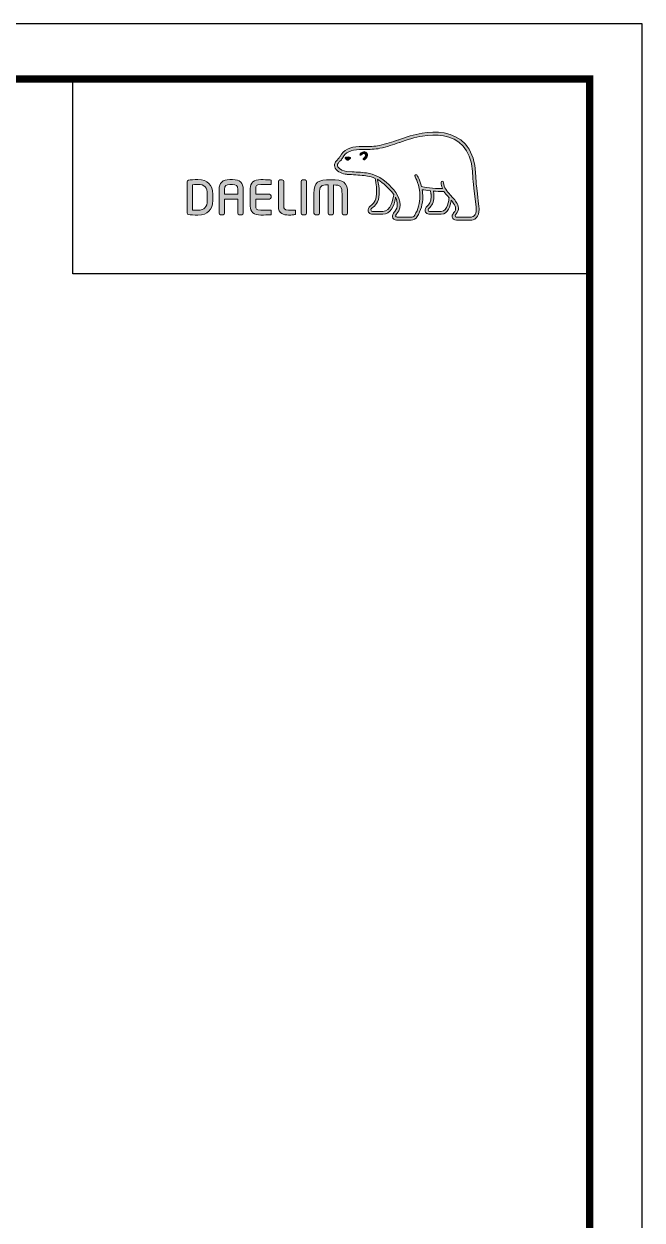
# Model space of a CAD drawing. Extents: x 1488 to 2842, y 0 to 992.
# Drawn here: x 2583 to 2842, y 492 to 992 of the extents above; entities that cross this region are included whole.
import ezdxf

# ---------------------------------------------------------------- set-up
doc = ezdxf.new("R2010")
doc.units = 0
doc.header["$LTSCALE"] = 10
doc.header["$MEASUREMENT"] = 0
doc.layers.get('0').update_dxf_attribs({"linetype": 'CONTINUOUS'})
doc.layers.add('레이어 1', color=7, linetype='CONTINUOUS', lineweight=0)

msp = doc.modelspace()

# ---------------------------------------------------------------- hatches: boundary and pattern name
at = {"layer": '레이어 1'}
h = msp.add_hatch(color=5, dxfattribs=at)
h.dxf.hatch_style = 1
edge = h.paths.add_edge_path(flags=16)
edge.add_spline(control_points=[(2771.79, 912), (2771.19, 911.34), (2770.45, 911.33), (2770.42, 911.33), (2770.42, 911.33), (2764.43, 911.33), (2764.43, 911.33), (2764.21, 911.33), (2764.04, 911.39), (2763.93, 911.5), (2763.84, 911.58), (2763.8, 911.72), (2763.8, 911.89), (2763.8, 912.23), (2764.05, 912.54), (2764.31, 912.86), (2764.55, 913.18), (2764.78, 913.47), (2764.91, 913.84), (2765.24, 914.72), (2765.2, 915.66), (2764.81, 916.49), (2764.11, 917.99), (2763.06, 919.16), (2762.04, 920.3), (2762.04, 920.3), (2761.7, 920.68), (2761.7, 920.68), (2760.38, 922.15), (2759.01, 923.68), (2758.9, 925.74), (2758.88, 926.15), (2758.69, 926.4), (2758.43, 926.39), (2758.43, 926.39), (2758.04, 926.2), (2758.03, 926.2), (2757.93, 926.09), (2757.87, 925.91), (2757.87, 925.72), (2757.87, 925.72), (2757.87, 925.65), (2757.87, 925.65), (2757.92, 924.9), (2758.1, 924.17), (2758.42, 923.41), (2758.42, 923.41), (2758.45, 923.33), (2758.45, 923.33), (2758.45, 923.33), (2758.36, 923.33), (2758.36, 923.33), (2754.52, 923.17), (2750.76, 923.9), (2749.65, 924.17), (2748.97, 926.92), (2747.86, 928.74), (2747.81, 928.81), (2747.72, 928.96), (2747.59, 929.07), (2747.45, 929.1), (2747.45, 929.1), (2747.13, 929.06), (2747.09, 929.05), (2747.06, 929.01), (2747.01, 928.93), (2746.88, 928.77), (2746.88, 928.77), (2746.87, 928.63), (2746.87, 928.63), (2746.87, 928.63), (2746.97, 928.27), (2746.97, 928.27), (2747.05, 928.13), (2749.03, 924.67), (2749.03, 920.09), (2749.03, 917.27), (2748.28, 914.61), (2746.82, 912.18), (2746.47, 911.59), (2746.01, 911.33), (2745.32, 911.33), (2745.32, 911.33), (2739.43, 911.33), (2739.43, 911.33), (2739.23, 911.33), (2738.82, 911.47), (2738.82, 911.9), (2738.82, 912.13), (2739.04, 912.52), (2739.4, 912.93), (2741.86, 915.66), (2740.44, 919.94), (2738.09, 922.75), (2735.81, 925.47), (2732.09, 928.89), (2727.32, 929.74), (2725.63, 930.04), (2722.85, 930.2), (2720.61, 930.33), (2720.61, 930.33), (2718.34, 930.47), (2718.34, 930.47), (2717.17, 930.56), (2715.25, 931.27), (2714.66, 932.38), (2714.41, 932.84), (2714.44, 933.31), (2714.75, 933.84), (2714.95, 934.17), (2715.22, 934.45), (2715.55, 934.78), (2715.93, 935.16), (2716.31, 935.55), (2716.61, 936.07), (2716.61, 936.07), (2716.69, 936.23), (2716.69, 936.23), (2717.83, 938.41), (2720.18, 939.56), (2723.67, 939.65), (2723.67, 939.65), (2725.64, 939.67), (2725.64, 939.67), (2727.8, 939.68), (2730.26, 939.7), (2732.27, 940.13), (2735.11, 940.74), (2737.95, 941.71), (2740.45, 942.56), (2740.45, 942.56), (2740.53, 942.59), (2740.53, 942.59), (2743.63, 943.65), (2746.84, 944.75), (2750.12, 945.28), (2755.36, 946.15), (2762.57, 946.12), (2767.1, 941.03), (2769.2, 938.68), (2770.49, 935.44), (2770.93, 931.4), (2770.93, 931.4), (2770.91, 931.41), (2770.9, 931.43), (2770.93, 931.35), (2770.97, 930.89), (2771.15, 928.33), (2771.21, 927.09), (2771.26, 925.82), (2771.59, 923.45), (2771.59, 923.45), (2772.5, 915.53), (2772.5, 915.53), (2772.5, 915.53), (2772.56, 914.56), (2772.56, 914.56), (2772.56, 913.43), (2772.3, 912.56), (2771.79, 912)], knot_values=[0, 0, 0, 0, 1, 1, 1, 2, 2, 2, 3, 3, 3, 4, 4, 4, 5, 5, 5, 6, 6, 6, 7, 7, 7, 8, 8, 8, 9, 9, 9, 10, 10, 10, 11, 11, 11, 12, 12, 12, 13, 13, 13, 14, 14, 14, 15, 15, 15, 16, 16, 16, 17, 17, 17, 18, 18, 18, 19, 19, 19, 20, 20, 20, 21, 21, 21, 22, 22, 22, 23, 23, 23, 24, 24, 24, 25, 25, 25, 26, 26, 26, 27, 27, 27, 28, 28, 28, 29, 29, 29, 30, 30, 30, 31, 31, 31, 32, 32, 32, 33, 33, 33, 34, 34, 34, 35, 35, 35, 36, 36, 36, 37, 37, 37, 38, 38, 38, 39, 39, 39, 40, 40, 40, 41, 41, 41, 42, 42, 42, 43, 43, 43, 44, 44, 44, 45, 45, 45, 46, 46, 46, 47, 47, 47, 48, 48, 48, 49, 49, 49, 50, 50, 50, 51, 51, 51, 52, 52, 52, 53, 53, 53, 53], degree=3, periodic=0)
edge = h.paths.add_edge_path(flags=16)
edge.add_spline(control_points=[(2757.95, 913.71), (2757.95, 913.71), (2753.07, 913.71), (2753.07, 913.71), (2752.71, 913.71), (2752.43, 914), (2752.43, 914.36), (2752.43, 914.62), (2752.65, 914.95), (2752.86, 915.17), (2753.85, 916.12), (2754.87, 917.43), (2754.87, 919.92), (2754.87, 919.92), (2754.81, 921.04), (2754.81, 921.05), (2754.81, 921.05), (2754.63, 922.15), (2754.63, 922.15), (2754.63, 922.15), (2754.61, 922.22), (2754.61, 922.22), (2754.61, 922.22), (2754.69, 922.21), (2754.69, 922.21), (2755.6, 922.15), (2757.37, 922.05), (2759.06, 922.13), (2759.49, 921.44), (2760.18, 920.57), (2761.19, 919.39), (2761.14, 918.81), (2760.66, 913.71), (2757.95, 913.71)], knot_values=[0, 0, 0, 0, 1, 1, 1, 2, 2, 2, 3, 3, 3, 4, 4, 4, 5, 5, 5, 6, 6, 6, 7, 7, 7, 8, 8, 8, 9, 9, 9, 10, 10, 10, 11, 11, 11, 11], degree=3, periodic=0)
edge = h.paths.add_edge_path(flags=16)
edge.add_spline(control_points=[(2733.46, 913.71), (2733.46, 913.71), (2729.17, 913.71), (2729.17, 913.71), (2728.85, 913.71), (2728.51, 913.97), (2728.51, 914.36), (2728.51, 914.6), (2728.71, 914.9), (2729.07, 915.19), (2730.15, 916.05), (2731.8, 917.36), (2731.97, 920.97), (2731.97, 920.97), (2732, 921.95), (2732, 921.95), (2732, 923.49), (2731.65, 925.34), (2731.31, 927), (2731.31, 927), (2731.26, 927.17), (2731.26, 927.17), (2731.26, 927.17), (2731.4, 927.06), (2731.4, 927.06), (2732.04, 926.67), (2735.54, 924.29), (2738.02, 920.79), (2737.82, 919.13), (2736.88, 913.71), (2733.46, 913.71)], knot_values=[0, 0, 0, 0, 1, 1, 1, 2, 2, 2, 3, 3, 3, 4, 4, 4, 5, 5, 5, 6, 6, 6, 7, 7, 7, 8, 8, 8, 9, 9, 9, 10, 10, 10, 10], degree=3, periodic=0)
edge = h.paths.add_edge_path()
edge.add_spline(control_points=[(2773.71, 915.65), (2773.71, 915.66), (2772.8, 923.61), (2772.8, 923.61), (2772.46, 925.99), (2772.42, 927.26), (2772.37, 928.38), (2772.37, 928.38), (2772.15, 931.52), (2772.15, 931.52), (2771.67, 935.82), (2770.28, 939.29), (2768.01, 941.83), (2763.11, 947.33), (2755.47, 947.39), (2749.92, 946.48), (2746.51, 945.91), (2743.26, 944.8), (2740.11, 943.73), (2740.11, 943.73), (2740.01, 943.69), (2740.01, 943.69), (2737.55, 942.85), (2734.76, 941.9), (2732.02, 941.31), (2730.13, 940.91), (2727.78, 940.89), (2725.69, 940.88), (2725.69, 940.88), (2723.63, 940.86), (2723.63, 940.86), (2719.67, 940.76), (2716.98, 939.39), (2715.61, 936.78), (2715.61, 936.78), (2715.55, 936.67), (2715.55, 936.67), (2715.33, 936.27), (2714.99, 935.94), (2714.69, 935.64), (2714.36, 935.31), (2713.99, 934.93), (2713.71, 934.45), (2713.42, 933.97), (2713.28, 933.48), (2713.28, 933), (2713.28, 932.59), (2713.38, 932.2), (2713.58, 931.82), (2714.43, 930.23), (2716.83, 929.37), (2718.26, 929.27), (2718.26, 929.27), (2720.37, 929.13), (2720.42, 929.13), (2722.53, 929.01), (2725.42, 928.84), (2727.1, 928.55), (2728.09, 928.37), (2729.21, 928.02), (2730.24, 927.53), (2730.32, 927.26), (2730.85, 924.88), (2730.85, 921.95), (2730.85, 921.95), (2730.83, 921.02), (2730.83, 921.02), (2730.67, 917.93), (2729.33, 916.85), (2728.34, 916.06), (2728.24, 915.99), (2727.36, 915.26), (2727.3, 914.38), (2727.25, 913.88), (2727.4, 913.43), (2727.7, 913.1), (2728.02, 912.75), (2728.52, 912.57), (2729.17, 912.57), (2729.17, 912.57), (2733.46, 912.57), (2733.46, 912.57), (2736.67, 912.57), (2738.25, 916.02), (2738.74, 919.26), (2738.74, 919.26), (2738.75, 919.71), (2738.75, 919.71), (2738.75, 919.71), (2738.88, 919.49), (2738.88, 919.49), (2739.29, 918.57), (2739.54, 917.48), (2739.54, 916.65), (2739.54, 915.5), (2739.18, 914.49), (2738.5, 913.73), (2738.33, 913.56), (2737.47, 912.67), (2737.47, 911.79), (2737.47, 911.79), (2737.48, 911.64), (2737.48, 911.64), (2737.6, 910.59), (2738.45, 910.12), (2739.23, 910.12), (2739.23, 910.12), (2745.32, 910.12), (2745.32, 910.12), (2746.42, 910.12), (2747.3, 910.62), (2747.86, 911.55), (2749.41, 914.12), (2750.2, 916.92), (2750.2, 919.85), (2750.2, 920.77), (2750.11, 921.75), (2749.94, 922.76), (2749.94, 922.76), (2749.93, 922.84), (2749.93, 922.84), (2749.93, 922.84), (2750.01, 922.83), (2750.01, 922.83), (2750.74, 922.68), (2751.92, 922.48), (2753.38, 922.32), (2753.38, 922.32), (2753.42, 922.32), (2753.42, 922.32), (2753.42, 922.32), (2753.61, 921.2), (2753.61, 921.2), (2753.61, 921.2), (2753.66, 920.94), (2753.66, 920.93), (2753.66, 920.93), (2753.72, 919.94), (2753.72, 919.94), (2753.72, 917.57), (2752.64, 916.54), (2752.06, 915.99), (2752.05, 915.98), (2751.25, 915.16), (2751.16, 914.44), (2751.16, 914.44), (2751.13, 914.21), (2751.13, 914.21), (2751.13, 913.98), (2751.19, 913.53), (2751.59, 913.12), (2751.94, 912.75), (2752.49, 912.57), (2753.21, 912.57), (2753.21, 912.57), (2757.95, 912.57), (2757.95, 912.57), (2760.84, 912.57), (2761.7, 916.23), (2762.05, 918.29), (2762.05, 918.29), (2762.07, 918.5), (2762.07, 918.5), (2762.07, 918.5), (2762.18, 918.34), (2762.18, 918.34), (2762.85, 917.49), (2763.43, 916.55), (2763.71, 915.96), (2763.86, 915.66), (2763.94, 915.32), (2763.94, 914.98), (2763.94, 914.98), (2763.83, 914.29), (2763.83, 914.29), (2763.72, 913.92), (2763.46, 913.58), (2763.22, 913.24), (2762.85, 912.77), (2762.47, 912.28), (2762.47, 911.68), (2762.47, 911.68), (2762.51, 911.35), (2762.51, 911.35), (2762.68, 910.56), (2763.33, 910.12), (2764.32, 910.12), (2764.32, 910.12), (2770.41, 910.12), (2770.41, 910.12), (2770.55, 910.12), (2771.74, 910.15), (2772.67, 911.16), (2773.42, 911.97), (2773.78, 913.08), (2773.78, 914.55), (2773.78, 914.55), (2773.71, 915.64), (2773.71, 915.65)], knot_values=[0, 0, 0, 0, 1, 1, 1, 2, 2, 2, 3, 3, 3, 4, 4, 4, 5, 5, 5, 6, 6, 6, 7, 7, 7, 8, 8, 8, 9, 9, 9, 10, 10, 10, 11, 11, 11, 12, 12, 12, 13, 13, 13, 14, 14, 14, 15, 15, 15, 16, 16, 16, 17, 17, 17, 18, 18, 18, 19, 19, 19, 20, 20, 20, 21, 21, 21, 22, 22, 22, 23, 23, 23, 24, 24, 24, 25, 25, 25, 26, 26, 26, 27, 27, 27, 28, 28, 28, 29, 29, 29, 30, 30, 30, 31, 31, 31, 32, 32, 32, 33, 33, 33, 34, 34, 34, 35, 35, 35, 36, 36, 36, 37, 37, 37, 38, 38, 38, 39, 39, 39, 40, 40, 40, 41, 41, 41, 42, 42, 42, 43, 43, 43, 44, 44, 44, 45, 45, 45, 46, 46, 46, 47, 47, 47, 48, 48, 48, 49, 49, 49, 50, 50, 50, 51, 51, 51, 52, 52, 52, 53, 53, 53, 54, 54, 54, 55, 55, 55, 56, 56, 56, 57, 57, 57, 58, 58, 58, 59, 59, 59, 60, 60, 60, 61, 61, 61, 62, 62, 62, 63, 63, 63, 64, 64, 64, 65, 65, 65, 66, 66, 66, 66], degree=3, periodic=0)
edge = h.paths.add_edge_path(flags=0)
edge.add_spline(control_points=[(2718.16, 936.22), (2718.16, 936.22), (2719.04, 936.62), (2720.14, 936.19), (2720.14, 936.19), (2720.28, 936.14), (2720.1, 935.89), (2719.57, 935.17), (2719.04, 935.01), (2719.04, 935.01), (2719.04, 935.01), (2718.66, 934.88), (2718.44, 935.14), (2718.01, 935.65), (2717.99, 935.94), (2717.99, 935.94), (2717.99, 935.94), (2717.95, 936.16), (2718.16, 936.22)], knot_values=[0, 0, 0, 0, 1, 1, 1, 2, 2, 2, 3, 3, 3, 4, 4, 4, 5, 5, 5, 6, 6, 6, 6], degree=3, periodic=0)
edge = h.paths.add_edge_path(flags=0)
edge.add_spline(control_points=[(2724.01, 937.85), (2723.88, 937.7), (2723.87, 937.46), (2724.01, 937.33), (2724.15, 937.21), (2724.38, 937.24), (2724.51, 937.39), (2724.59, 937.46), (2725.31, 938.33), (2725.94, 937.88), (2726.17, 937.72), (2726.27, 937.49), (2726.23, 937.18), (2726.18, 936.7), (2725.76, 936.15), (2725.46, 935.96), (2725.3, 935.86), (2725.19, 935.65), (2725.27, 935.47), (2725.35, 935.3), (2725.57, 935.25), (2725.74, 935.33), (2726.27, 935.58), (2726.93, 936.42), (2727.02, 937.2), (2727.08, 937.75), (2726.84, 938.2), (2726.4, 938.5), (2725.46, 939.16), (2724.4, 938.27), (2724.01, 937.85)], knot_values=[0, 0, 0, 0, 1, 1, 1, 2, 2, 2, 3, 3, 3, 4, 4, 4, 5, 5, 5, 6, 6, 6, 7, 7, 7, 8, 8, 8, 9, 9, 9, 10, 10, 10, 10], degree=3, periodic=0)
edge = h.paths.add_edge_path(flags=0)
edge.add_spline(control_points=[(2723.89, 937.2), (2723.89, 937.2), (2723.89, 937.2), (2723.89, 937.2), (2723.89, 937.2), (2723.89, 937.2), (2723.89, 937.2)], knot_values=[0, 0, 0, 0, 1, 1, 1, 2, 2, 2, 2], degree=3, periodic=0)
h = msp.add_hatch(color=5, dxfattribs=at)
h.dxf.hatch_style = 2
edge = h.paths.add_edge_path()
edge.add_spline(control_points=[(2719.89, 936.02), (2720.07, 936.27), (2719.93, 936.33), (2719.93, 936.33)], knot_values=[1.00001, 1.00001, 1.00001, 1.00001, 2, 2, 2, 2], degree=3, periodic=0)
edge.add_spline(control_points=[(2719.93, 936.33), (2719.86, 936.36), (2719.79, 936.38), (2719.73, 936.4)], knot_values=[0.937491, 0.937491, 0.937491, 0.937491, 1, 1, 1, 1], degree=3, periodic=0)
edge.add_spline(control_points=[(2719.73, 936.4), (2719.59, 936.44), (2719.46, 936.47), (2719.34, 936.49)], knot_values=[0.812494, 0.812494, 0.812494, 0.812494, 0.937491, 0.937491, 0.937491, 0.937491], degree=3, periodic=0)
edge.add_spline(control_points=[(2719.34, 936.49), (2719.21, 936.51), (2719.1, 936.52), (2718.98, 936.52)], knot_values=[0.687496, 0.687496, 0.687496, 0.687496, 0.812494, 0.812494, 0.812494, 0.812494], degree=3, periodic=0)
edge.add_spline(control_points=[(2718.98, 936.52), (2718.87, 936.53), (2718.76, 936.52), (2718.67, 936.51)], knot_values=[0.562499, 0.562499, 0.562499, 0.562499, 0.687496, 0.687496, 0.687496, 0.687496], degree=3, periodic=0)
edge.add_spline(control_points=[(2718.67, 936.51), (2718.52, 936.5), (2718.39, 936.48), (2718.28, 936.46)], knot_values=[0.375003, 0.375003, 0.375003, 0.375003, 0.562499, 0.562499, 0.562499, 0.562499], degree=3, periodic=0)
edge.add_spline(control_points=[(2718.28, 936.46), (2718.14, 936.42), (2718.04, 936.39), (2717.98, 936.37)], knot_values=[0.125007, 0.125007, 0.125007, 0.125007, 0.375003, 0.375003, 0.375003, 0.375003], degree=3, periodic=0)
edge.add_spline(control_points=[(2717.98, 936.37), (2717.96, 936.36), (2717.94, 936.35), (2717.94, 936.35)], knot_values=[0, 0, 0, 0, 0.125007, 0.125007, 0.125007, 0.125007], degree=3, periodic=0)
edge.add_spline(control_points=[(2717.94, 936.35), (2717.74, 936.3), (2717.78, 936.08), (2717.78, 936.08), (2717.78, 936.08), (2717.8, 935.78), (2718.23, 935.27)], knot_values=[4, 4, 4, 4, 5, 5, 5, 6, 6, 6, 6], degree=3, periodic=0)
edge.add_spline(control_points=[(2718.23, 935.27), (2718.44, 935.01), (2718.83, 935.15), (2718.83, 935.15), (2718.83, 935.15), (2719.35, 935.3), (2719.89, 936.02)], knot_values=[2, 2, 2, 2, 3, 3, 3, 4, 4, 4, 4], degree=3, periodic=0)
h = msp.add_hatch(color=5, dxfattribs=at)
h.dxf.hatch_style = 2
edge = h.paths.add_edge_path()
edge.add_spline(control_points=[(2724.01, 937.85), (2723.88, 937.7), (2723.87, 937.46), (2724.01, 937.33), (2724.15, 937.21), (2724.38, 937.24), (2724.51, 937.39), (2724.59, 937.46), (2725.31, 938.33), (2725.94, 937.88), (2726.17, 937.72), (2726.27, 937.49), (2726.23, 937.18), (2726.18, 936.7), (2725.76, 936.15), (2725.46, 935.96), (2725.3, 935.86), (2725.19, 935.65), (2725.27, 935.47), (2725.35, 935.3), (2725.57, 935.25), (2725.74, 935.33), (2726.27, 935.58), (2726.93, 936.42), (2727.02, 937.2), (2727.08, 937.75), (2726.84, 938.2), (2726.4, 938.5), (2725.46, 939.16), (2724.4, 938.27), (2724.01, 937.85)], knot_values=[0, 0, 0, 0, 1, 1, 1, 2, 2, 2, 3, 3, 3, 4, 4, 4, 5, 5, 5, 6, 6, 6, 7, 7, 7, 8, 8, 8, 9, 9, 9, 10, 10, 10, 10], degree=3, periodic=0)
h = msp.add_hatch(color=5, dxfattribs=at)
h.dxf.hatch_style = 2
edge = h.paths.add_edge_path()
edge.add_spline(control_points=[(2660, 918.36), (2660, 915.58), (2658.73, 914.23), (2656.12, 914.23), (2656.12, 914.23), (2654.33, 914.26), (2653.86, 914.27), (2653.86, 914.27), (2653.86, 924.93), (2653.86, 924.93), (2654.79, 925.02), (2656.1, 925.04), (2656.12, 925.04), (2658.8, 925.04), (2660, 923.76), (2660, 920.91), (2660, 920.91), (2660, 918.36), (2660, 918.36)], knot_values=[0, 0, 0, 0, 1, 1, 1, 2, 2, 2, 3, 3, 3, 4, 4, 4, 5, 5, 5, 6, 6, 6, 6], degree=3, periodic=0)
edge = h.paths.add_edge_path()
edge.add_spline(control_points=[(2656.12, 927.04), (2654.67, 927.04), (2652.79, 926.95), (2652.17, 926.85), (2651.78, 926.79), (2651.54, 926.5), (2651.54, 926.12), (2651.54, 926.12), (2651.54, 913.15), (2651.54, 913.15), (2651.54, 912.75), (2651.79, 912.47), (2652.19, 912.41), (2652.77, 912.31), (2654.65, 912.23), (2656.12, 912.23), (2660.16, 912.23), (2662.3, 914.35), (2662.3, 918.36), (2662.3, 918.36), (2662.3, 920.91), (2662.3, 920.91), (2662.3, 924.92), (2660.16, 927.04), (2656.12, 927.04)], knot_values=[0, 0, 0, 0, 1, 1, 1, 2, 2, 2, 3, 3, 3, 4, 4, 4, 5, 5, 5, 6, 6, 6, 7, 7, 7, 8, 8, 8, 8], degree=3, periodic=0)
h = msp.add_hatch(color=5, dxfattribs=at)
h.dxf.hatch_style = 2
edge = h.paths.add_edge_path()
edge.add_spline(control_points=[(2672.74, 920.92), (2672.74, 920.92), (2667.28, 920.92), (2667.28, 920.92), (2667.28, 921.12), (2667.28, 922.87), (2667.28, 922.87), (2667.28, 924.69), (2667.83, 925), (2669.45, 925), (2669.45, 925), (2670.58, 925), (2670.58, 925), (2672.2, 925), (2672.74, 924.69), (2672.74, 922.87), (2672.74, 922.87), (2672.74, 921.12), (2672.74, 920.92)], knot_values=[0, 0, 0, 0, 1, 1, 1, 2, 2, 2, 3, 3, 3, 4, 4, 4, 5, 5, 5, 6, 6, 6, 6], degree=3, periodic=0)
edge = h.paths.add_edge_path()
edge.add_spline(control_points=[(2670.58, 927.04), (2670.58, 927.04), (2669.45, 927.04), (2669.45, 927.04), (2666.36, 927.04), (2664.98, 925.75), (2664.98, 922.87), (2664.98, 922.87), (2664.98, 913), (2664.98, 913), (2664.98, 912.65), (2665.26, 912.36), (2665.59, 912.36), (2665.59, 912.36), (2666.67, 912.36), (2666.67, 912.36), (2667.06, 912.36), (2667.28, 912.68), (2667.28, 913), (2667.28, 913), (2667.28, 918.67), (2667.28, 918.89), (2667.28, 918.89), (2672.74, 918.89), (2672.74, 918.89), (2672.74, 918.67), (2672.74, 913), (2672.74, 913), (2672.74, 912.64), (2673.02, 912.36), (2673.36, 912.36), (2673.36, 912.36), (2674.43, 912.36), (2674.43, 912.36), (2674.8, 912.36), (2675.06, 912.69), (2675.06, 913), (2675.06, 913), (2675.06, 922.87), (2675.06, 922.87), (2675.06, 925.75), (2673.68, 927.04), (2670.58, 927.04)], knot_values=[0, 0, 0, 0, 1, 1, 1, 2, 2, 2, 3, 3, 3, 4, 4, 4, 5, 5, 5, 6, 6, 6, 7, 7, 7, 8, 8, 8, 9, 9, 9, 10, 10, 10, 11, 11, 11, 12, 12, 12, 13, 13, 13, 14, 14, 14, 14], degree=3, periodic=0)
h = msp.add_hatch(color=5, dxfattribs=at)
h.dxf.hatch_style = 2
edge = h.paths.add_edge_path()
edge.add_spline(control_points=[(2677.99, 923.27), (2677.99, 923.27), (2677.99, 916), (2677.99, 916), (2677.99, 913.46), (2679.44, 912.23), (2682.43, 912.23), (2683.75, 912.23), (2685.54, 912.25), (2686.26, 912.32), (2686.25, 912.32), (2686.61, 912.35), (2686.61, 912.35), (2686.61, 912.35), (2686.71, 912.36), (2686.71, 912.36), (2686.71, 912.36), (2686.71, 914.31), (2686.71, 914.31), (2686.71, 914.31), (2682.45, 914.31), (2682.45, 914.31), (2680.31, 914.31), (2680.31, 914.91), (2680.31, 916), (2680.31, 916), (2680.31, 918.69), (2680.31, 918.9), (2680.53, 918.9), (2686.04, 918.9), (2686.04, 918.9), (2686.4, 918.9), (2686.7, 919.19), (2686.7, 919.54), (2686.7, 919.54), (2686.7, 920.26), (2686.7, 920.26), (2686.7, 920.62), (2686.4, 920.91), (2686.04, 920.91), (2686.04, 920.91), (2680.53, 920.91), (2680.31, 920.91), (2680.31, 921.12), (2680.31, 923.27), (2680.31, 923.27), (2680.31, 924.36), (2680.31, 924.96), (2682.45, 924.96), (2682.45, 924.96), (2686.71, 924.94), (2686.71, 924.94), (2686.71, 924.94), (2686.71, 926.88), (2686.71, 926.88), (2686.71, 926.88), (2686.26, 926.92), (2686.26, 926.92), (2685.42, 927), (2683.49, 927.04), (2682.43, 927.04), (2679.44, 927.04), (2677.99, 925.81), (2677.99, 923.27)], knot_values=[0, 0, 0, 0, 1, 1, 1, 2, 2, 2, 3, 3, 3, 4, 4, 4, 5, 5, 5, 6, 6, 6, 7, 7, 7, 8, 8, 8, 9, 9, 9, 10, 10, 10, 11, 11, 11, 12, 12, 12, 13, 13, 13, 14, 14, 14, 15, 15, 15, 16, 16, 16, 17, 17, 17, 18, 18, 18, 19, 19, 19, 20, 20, 20, 21, 21, 21, 21], degree=3, periodic=0)
h = msp.add_hatch(color=5, dxfattribs=at)
h.dxf.hatch_style = 2
edge = h.paths.add_edge_path()
edge.add_spline(control_points=[(2690.42, 926.91), (2690.06, 926.91), (2689.76, 926.61), (2689.76, 926.26), (2689.76, 926.26), (2689.76, 916), (2689.76, 916), (2689.76, 912.66), (2692.04, 912.23), (2694.03, 912.23), (2695.49, 912.23), (2695.86, 912.29), (2696.29, 912.36), (2696.29, 912.36), (2696.55, 912.4), (2696.55, 912.4), (2696.54, 912.4), (2696.88, 912.44), (2696.88, 912.44), (2696.88, 912.44), (2696.98, 912.45), (2696.98, 912.45), (2696.98, 912.45), (2696.98, 914.31), (2696.98, 914.31), (2696.98, 914.31), (2694.05, 914.31), (2694.05, 914.31), (2692.07, 914.31), (2692.07, 915.05), (2692.07, 915.78), (2692.07, 915.78), (2692.07, 926.26), (2692.07, 926.26), (2692.07, 926.61), (2691.77, 926.91), (2691.41, 926.91), (2691.41, 926.91), (2690.42, 926.91), (2690.42, 926.91)], knot_values=[0, 0, 0, 0, 1, 1, 1, 2, 2, 2, 3, 3, 3, 4, 4, 4, 5, 5, 5, 6, 6, 6, 7, 7, 7, 8, 8, 8, 9, 9, 9, 10, 10, 10, 11, 11, 11, 12, 12, 12, 13, 13, 13, 13], degree=3, periodic=0)
h = msp.add_hatch(color=5, dxfattribs=at)
h.dxf.hatch_style = 2
edge = h.paths.add_edge_path()
edge.add_spline(control_points=[(2699.84, 926.91), (2699.46, 926.91), (2699.23, 926.59), (2699.23, 926.28), (2699.23, 926.28), (2699.23, 913), (2699.23, 913), (2699.23, 912.64), (2699.5, 912.36), (2699.84, 912.36), (2699.84, 912.36), (2700.92, 912.36), (2700.92, 912.36), (2701.31, 912.36), (2701.54, 912.68), (2701.54, 913), (2701.54, 913), (2701.54, 926.28), (2701.54, 926.28), (2701.54, 926.63), (2701.27, 926.91), (2700.92, 926.91), (2700.92, 926.91), (2699.84, 926.91), (2699.84, 926.91)], knot_values=[0, 0, 0, 0, 1, 1, 1, 2, 2, 2, 3, 3, 3, 4, 4, 4, 5, 5, 5, 6, 6, 6, 7, 7, 7, 8, 8, 8, 8], degree=3, periodic=0)
h = msp.add_hatch(color=5, dxfattribs=at)
h.dxf.hatch_style = 2
edge = h.paths.add_edge_path()
edge.add_spline(control_points=[(2704.64, 921.17), (2704.64, 921.17), (2704.64, 913), (2704.64, 913), (2704.64, 912.64), (2704.92, 912.36), (2705.26, 912.36), (2705.26, 912.36), (2706.36, 912.36), (2706.36, 912.36), (2706.74, 912.36), (2706.97, 912.68), (2706.97, 913), (2706.97, 913), (2706.97, 920.97), (2706.97, 920.97), (2706.97, 924.49), (2707.57, 924.83), (2710.54, 924.84), (2710.54, 924.62), (2710.54, 913), (2710.54, 913), (2710.54, 912.63), (2710.81, 912.36), (2711.16, 912.36), (2711.16, 912.36), (2712.23, 912.36), (2712.23, 912.36), (2712.62, 912.36), (2712.85, 912.68), (2712.85, 913), (2712.85, 913), (2712.85, 924.59), (2712.85, 924.82), (2714.24, 924.81), (2715.21, 924.7), (2715.74, 924.17), (2716.3, 923.61), (2716.41, 922.57), (2716.41, 920.97), (2716.41, 920.97), (2716.41, 913), (2716.41, 913), (2716.41, 912.65), (2716.69, 912.36), (2717.03, 912.36), (2717.03, 912.36), (2718.13, 912.36), (2718.13, 912.36), (2718.51, 912.36), (2718.75, 912.69), (2718.75, 913), (2718.75, 913), (2718.75, 921.17), (2718.75, 921.17), (2718.75, 926.13), (2716.99, 926.97), (2711.71, 926.97), (2706.41, 926.97), (2704.64, 926.13), (2704.64, 921.17)], knot_values=[0, 0, 0, 0, 1, 1, 1, 2, 2, 2, 3, 3, 3, 4, 4, 4, 5, 5, 5, 6, 6, 6, 7, 7, 7, 8, 8, 8, 9, 9, 9, 10, 10, 10, 11, 11, 11, 12, 12, 12, 13, 13, 13, 14, 14, 14, 15, 15, 15, 16, 16, 16, 17, 17, 17, 18, 18, 18, 19, 19, 19, 20, 20, 20, 20], degree=3, periodic=0)

# ---------------------------------------------------------------- linework, layer by layer
at = {"color": 5, "lineweight": -3, "ltscale": 0.5}
msp.add_line((2603.67, 887.61), (2603.67, 969.12), dxfattribs=at)
at = {"color": 5}
msp.add_line((2733.27, 912.57), (2733.27, 912.57), dxfattribs=at)
at = {"color": 5, "lineweight": -3, "ltscale": 40}
msp.add_line((2820.08, 887.61), (2603.67, 887.61), dxfattribs=at)
at = {"lineweight": -3, "ltscale": 0.5}
msp.add_lwpolyline([(1487.9, 0), (2841.98, 0), (2841.98, 992.16), (1487.9, 992.16)], close=True, dxfattribs=at)
at = {"color": 5, "linetype": 'ByBlock', "lineweight": -3, "const_width": 3.12}
msp.add_lwpolyline([(1509.68, 42.48), (2820.08, 42.48), (2820.08, 969.12), (1509.68, 969.12)], close=True, dxfattribs=at)
at = {"layer": '레이어 1', "color": 5}
for points, knots in [([(2773.71, 915.65), (2773.71, 915.66), (2772.8, 923.61), (2772.8, 923.61), (2772.46, 925.99), (2772.42, 927.26), (2772.37, 928.38), (2772.37, 928.38), (2772.15, 931.52), (2772.15, 931.52), (2771.67, 935.82), (2770.28, 939.29), (2768.01, 941.83), (2763.11, 947.33), (2755.47, 947.39), (2749.92, 946.48), (2746.51, 945.91), (2743.26, 944.8), (2740.11, 943.73), (2740.11, 943.73), (2740.01, 943.69), (2740.01, 943.69), (2737.55, 942.85), (2734.76, 941.9), (2732.02, 941.31), (2730.13, 940.91), (2727.78, 940.89), (2725.69, 940.88), (2725.69, 940.88), (2723.63, 940.86), (2723.63, 940.86), (2719.67, 940.76), (2716.98, 939.39), (2715.61, 936.78), (2715.61, 936.78), (2715.55, 936.67), (2715.55, 936.67), (2715.33, 936.27), (2714.99, 935.94), (2714.69, 935.64), (2714.36, 935.31), (2713.99, 934.93), (2713.71, 934.45), (2713.42, 933.97), (2713.28, 933.48), (2713.28, 933), (2713.28, 932.59), (2713.38, 932.2), (2713.58, 931.82), (2714.43, 930.23), (2716.83, 929.37), (2718.26, 929.27), (2718.26, 929.27), (2720.37, 929.13), (2720.42, 929.13), (2722.53, 929.01), (2725.42, 928.84), (2727.1, 928.55), (2728.09, 928.37), (2729.21, 928.02), (2730.24, 927.53), (2730.32, 927.26), (2730.85, 924.88), (2730.85, 921.95), (2730.85, 921.95), (2730.83, 921.02), (2730.83, 921.02), (2730.67, 917.93), (2729.33, 916.85), (2728.34, 916.06), (2728.24, 915.99), (2727.36, 915.26), (2727.3, 914.38), (2727.25, 913.88), (2727.4, 913.43), (2727.7, 913.1), (2728.02, 912.75), (2728.52, 912.57), (2729.17, 912.57), (2729.17, 912.57), (2733.46, 912.57), (2733.46, 912.57), (2736.67, 912.57), (2738.25, 916.02), (2738.74, 919.26), (2738.74, 919.26), (2738.75, 919.71), (2738.75, 919.71), (2738.75, 919.71), (2738.88, 919.49), (2738.88, 919.49), (2739.29, 918.57), (2739.54, 917.48), (2739.54, 916.65), (2739.54, 915.5), (2739.18, 914.49), (2738.5, 913.73), (2738.33, 913.56), (2737.47, 912.67), (2737.47, 911.79), (2737.47, 911.79), (2737.48, 911.64), (2737.48, 911.64), (2737.6, 910.59), (2738.45, 910.12), (2739.23, 910.12), (2739.23, 910.12), (2745.32, 910.12), (2745.32, 910.12), (2746.42, 910.12), (2747.3, 910.62), (2747.86, 911.55), (2749.41, 914.12), (2750.2, 916.92), (2750.2, 919.85), (2750.2, 920.77), (2750.11, 921.75), (2749.94, 922.76), (2749.94, 922.76), (2749.93, 922.84), (2749.93, 922.84), (2749.93, 922.84), (2750.01, 922.83), (2750.01, 922.83), (2750.74, 922.68), (2751.92, 922.48), (2753.38, 922.32), (2753.38, 922.32), (2753.42, 922.32), (2753.42, 922.32), (2753.42, 922.32), (2753.61, 921.2), (2753.61, 921.2), (2753.61, 921.2), (2753.66, 920.94), (2753.66, 920.93), (2753.66, 920.93), (2753.72, 919.94), (2753.72, 919.94), (2753.72, 917.57), (2752.64, 916.54), (2752.06, 915.99), (2752.05, 915.98), (2751.25, 915.16), (2751.16, 914.44), (2751.16, 914.44), (2751.13, 914.21), (2751.13, 914.21), (2751.13, 913.98), (2751.19, 913.53), (2751.59, 913.12), (2751.94, 912.75), (2752.49, 912.57), (2753.21, 912.57), (2753.21, 912.57), (2757.95, 912.57), (2757.95, 912.57), (2760.84, 912.57), (2761.7, 916.23), (2762.05, 918.29), (2762.05, 918.29), (2762.07, 918.5), (2762.07, 918.5), (2762.07, 918.5), (2762.18, 918.34), (2762.18, 918.34), (2762.85, 917.49), (2763.43, 916.55), (2763.71, 915.96), (2763.86, 915.66), (2763.94, 915.32), (2763.94, 914.98), (2763.94, 914.98), (2763.83, 914.29), (2763.83, 914.29), (2763.72, 913.92), (2763.46, 913.58), (2763.22, 913.24), (2762.85, 912.77), (2762.47, 912.28), (2762.47, 911.68), (2762.47, 911.68), (2762.51, 911.35), (2762.51, 911.35), (2762.68, 910.56), (2763.33, 910.12), (2764.32, 910.12), (2764.32, 910.12), (2770.41, 910.12), (2770.41, 910.12), (2770.55, 910.12), (2771.74, 910.15), (2772.67, 911.16), (2773.42, 911.97), (2773.78, 913.08), (2773.78, 914.55), (2773.78, 914.55), (2773.71, 915.64), (2773.71, 915.65)], [0, 0, 0, 0, 1, 1, 1, 2, 2, 2, 3, 3, 3, 4, 4, 4, 5, 5, 5, 6, 6, 6, 7, 7, 7, 8, 8, 8, 9, 9, 9, 10, 10, 10, 11, 11, 11, 12, 12, 12, 13, 13, 13, 14, 14, 14, 15, 15, 15, 16, 16, 16, 17, 17, 17, 18, 18, 18, 19, 19, 19, 20, 20, 20, 21, 21, 21, 22, 22, 22, 23, 23, 23, 24, 24, 24, 25, 25, 25, 26, 26, 26, 27, 27, 27, 28, 28, 28, 29, 29, 29, 30, 30, 30, 31, 31, 31, 32, 32, 32, 33, 33, 33, 34, 34, 34, 35, 35, 35, 36, 36, 36, 37, 37, 37, 38, 38, 38, 39, 39, 39, 40, 40, 40, 41, 41, 41, 42, 42, 42, 43, 43, 43, 44, 44, 44, 45, 45, 45, 46, 46, 46, 47, 47, 47, 48, 48, 48, 49, 49, 49, 50, 50, 50, 51, 51, 51, 52, 52, 52, 53, 53, 53, 54, 54, 54, 55, 55, 55, 56, 56, 56, 57, 57, 57, 58, 58, 58, 59, 59, 59, 60, 60, 60, 61, 61, 61, 62, 62, 62, 63, 63, 63, 64, 64, 64, 65, 65, 65, 66, 66, 66, 66]), ([(2717.89, 936.35), (2717.89, 936.35), (2718.78, 936.75), (2719.88, 936.33), (2719.88, 936.33), (2720.01, 936.27), (2719.84, 936.02), (2719.3, 935.3), (2718.78, 935.15), (2718.78, 935.15), (2718.78, 935.15), (2718.39, 935.01), (2718.18, 935.27), (2717.74, 935.78), (2717.73, 936.08), (2717.73, 936.08), (2717.73, 936.08), (2717.69, 936.3), (2717.89, 936.35)], [0, 0, 0, 0, 1, 1, 1, 2, 2, 2, 3, 3, 3, 4, 4, 4, 5, 5, 5, 6, 6, 6, 6]), ([(2717.94, 936.35), (2717.94, 936.35), (2718.83, 936.75), (2719.93, 936.33), (2719.93, 936.33), (2720.07, 936.27), (2719.89, 936.02), (2719.35, 935.3), (2718.83, 935.15), (2718.83, 935.15), (2718.83, 935.15), (2718.44, 935.01), (2718.23, 935.27), (2717.8, 935.78), (2717.78, 936.08), (2717.78, 936.08), (2717.78, 936.08), (2717.74, 936.3), (2717.94, 936.35)], [0, 0, 0, 0, 1, 1, 1, 2, 2, 2, 3, 3, 3, 4, 4, 4, 5, 5, 5, 6, 6, 6, 6]), ([(2724.01, 937.85), (2723.88, 937.7), (2723.87, 937.46), (2724.01, 937.33), (2724.15, 937.21), (2724.38, 937.24), (2724.51, 937.39), (2724.59, 937.46), (2725.31, 938.33), (2725.94, 937.88), (2726.17, 937.72), (2726.27, 937.49), (2726.23, 937.18), (2726.18, 936.7), (2725.76, 936.15), (2725.46, 935.96), (2725.3, 935.86), (2725.19, 935.65), (2725.27, 935.47), (2725.35, 935.3), (2725.57, 935.25), (2725.74, 935.33), (2726.27, 935.58), (2726.93, 936.42), (2727.02, 937.2), (2727.08, 937.75), (2726.84, 938.2), (2726.4, 938.5), (2725.46, 939.16), (2724.4, 938.27), (2724.01, 937.85)], [0, 0, 0, 0, 1, 1, 1, 2, 2, 2, 3, 3, 3, 4, 4, 4, 5, 5, 5, 6, 6, 6, 7, 7, 7, 8, 8, 8, 9, 9, 9, 10, 10, 10, 10]), ([(2723.89, 937.2), (2723.89, 937.2), (2723.89, 937.2), (2723.89, 937.2), (2723.89, 937.2), (2723.89, 937.2), (2723.89, 937.2)], [0, 0, 0, 0, 1, 1, 1, 2, 2, 2, 2]), ([(2656.12, 927.04), (2654.67, 927.04), (2652.79, 926.95), (2652.17, 926.85), (2651.78, 926.79), (2651.54, 926.5), (2651.54, 926.12), (2651.54, 926.12), (2651.54, 913.15), (2651.54, 913.15), (2651.54, 912.75), (2651.79, 912.47), (2652.19, 912.41), (2652.77, 912.31), (2654.65, 912.23), (2656.12, 912.23), (2660.16, 912.23), (2662.3, 914.35), (2662.3, 918.36), (2662.3, 918.36), (2662.3, 920.91), (2662.3, 920.91), (2662.3, 924.92), (2660.16, 927.04), (2656.12, 927.04)], [0, 0, 0, 0, 1, 1, 1, 2, 2, 2, 3, 3, 3, 4, 4, 4, 5, 5, 5, 6, 6, 6, 7, 7, 7, 8, 8, 8, 8]), ([(2670.58, 927.04), (2670.58, 927.04), (2669.45, 927.04), (2669.45, 927.04), (2666.36, 927.04), (2664.98, 925.75), (2664.98, 922.87), (2664.98, 922.87), (2664.98, 913), (2664.98, 913), (2664.98, 912.65), (2665.26, 912.36), (2665.59, 912.36), (2665.59, 912.36), (2666.67, 912.36), (2666.67, 912.36), (2667.06, 912.36), (2667.28, 912.68), (2667.28, 913), (2667.28, 913), (2667.28, 918.67), (2667.28, 918.89), (2667.28, 918.89), (2672.74, 918.89), (2672.74, 918.89), (2672.74, 918.67), (2672.74, 913), (2672.74, 913), (2672.74, 912.64), (2673.02, 912.36), (2673.36, 912.36), (2673.36, 912.36), (2674.43, 912.36), (2674.43, 912.36), (2674.8, 912.36), (2675.06, 912.69), (2675.06, 913), (2675.06, 913), (2675.06, 922.87), (2675.06, 922.87), (2675.06, 925.75), (2673.68, 927.04), (2670.58, 927.04)], [0, 0, 0, 0, 1, 1, 1, 2, 2, 2, 3, 3, 3, 4, 4, 4, 5, 5, 5, 6, 6, 6, 7, 7, 7, 8, 8, 8, 9, 9, 9, 10, 10, 10, 11, 11, 11, 12, 12, 12, 13, 13, 13, 14, 14, 14, 14]), ([(2677.99, 923.27), (2677.99, 923.27), (2677.99, 916), (2677.99, 916), (2677.99, 913.46), (2679.44, 912.23), (2682.43, 912.23), (2683.75, 912.23), (2685.54, 912.25), (2686.26, 912.32), (2686.25, 912.32), (2686.61, 912.35), (2686.61, 912.35), (2686.61, 912.35), (2686.71, 912.36), (2686.71, 912.36), (2686.71, 912.36), (2686.71, 914.31), (2686.71, 914.31), (2686.71, 914.31), (2682.45, 914.31), (2682.45, 914.31), (2680.31, 914.31), (2680.31, 914.91), (2680.31, 916), (2680.31, 916), (2680.31, 918.69), (2680.31, 918.9), (2680.53, 918.9), (2686.04, 918.9), (2686.04, 918.9), (2686.4, 918.9), (2686.7, 919.19), (2686.7, 919.54), (2686.7, 919.54), (2686.7, 920.26), (2686.7, 920.26), (2686.7, 920.62), (2686.4, 920.91), (2686.04, 920.91), (2686.04, 920.91), (2680.53, 920.91), (2680.31, 920.91), (2680.31, 921.12), (2680.31, 923.27), (2680.31, 923.27), (2680.31, 924.36), (2680.31, 924.96), (2682.45, 924.96), (2682.45, 924.96), (2686.71, 924.94), (2686.71, 924.94), (2686.71, 924.94), (2686.71, 926.88), (2686.71, 926.88), (2686.71, 926.88), (2686.26, 926.92), (2686.26, 926.92), (2685.42, 927), (2683.49, 927.04), (2682.43, 927.04), (2679.44, 927.04), (2677.99, 925.81), (2677.99, 923.27)], [0, 0, 0, 0, 1, 1, 1, 2, 2, 2, 3, 3, 3, 4, 4, 4, 5, 5, 5, 6, 6, 6, 7, 7, 7, 8, 8, 8, 9, 9, 9, 10, 10, 10, 11, 11, 11, 12, 12, 12, 13, 13, 13, 14, 14, 14, 15, 15, 15, 16, 16, 16, 17, 17, 17, 18, 18, 18, 19, 19, 19, 20, 20, 20, 21, 21, 21, 21]), ([(2690.42, 926.91), (2690.06, 926.91), (2689.76, 926.61), (2689.76, 926.26), (2689.76, 926.26), (2689.76, 916), (2689.76, 916), (2689.76, 912.66), (2692.04, 912.23), (2694.03, 912.23), (2695.49, 912.23), (2695.86, 912.29), (2696.29, 912.36), (2696.29, 912.36), (2696.55, 912.4), (2696.55, 912.4), (2696.54, 912.4), (2696.88, 912.44), (2696.88, 912.44), (2696.88, 912.44), (2696.98, 912.45), (2696.98, 912.45), (2696.98, 912.45), (2696.98, 914.31), (2696.98, 914.31), (2696.98, 914.31), (2694.05, 914.31), (2694.05, 914.31), (2692.07, 914.31), (2692.07, 915.05), (2692.07, 915.78), (2692.07, 915.78), (2692.07, 926.26), (2692.07, 926.26), (2692.07, 926.61), (2691.77, 926.91), (2691.41, 926.91), (2691.41, 926.91), (2690.42, 926.91), (2690.42, 926.91)], [0, 0, 0, 0, 1, 1, 1, 2, 2, 2, 3, 3, 3, 4, 4, 4, 5, 5, 5, 6, 6, 6, 7, 7, 7, 8, 8, 8, 9, 9, 9, 10, 10, 10, 11, 11, 11, 12, 12, 12, 13, 13, 13, 13]), ([(2699.84, 926.91), (2699.46, 926.91), (2699.23, 926.59), (2699.23, 926.28), (2699.23, 926.28), (2699.23, 913), (2699.23, 913), (2699.23, 912.64), (2699.5, 912.36), (2699.84, 912.36), (2699.84, 912.36), (2700.92, 912.36), (2700.92, 912.36), (2701.31, 912.36), (2701.54, 912.68), (2701.54, 913), (2701.54, 913), (2701.54, 926.28), (2701.54, 926.28), (2701.54, 926.63), (2701.27, 926.91), (2700.92, 926.91), (2700.92, 926.91), (2699.84, 926.91), (2699.84, 926.91)], [0, 0, 0, 0, 1, 1, 1, 2, 2, 2, 3, 3, 3, 4, 4, 4, 5, 5, 5, 6, 6, 6, 7, 7, 7, 8, 8, 8, 8]), ([(2704.64, 921.17), (2704.64, 921.17), (2704.64, 913), (2704.64, 913), (2704.64, 912.64), (2704.92, 912.36), (2705.26, 912.36), (2705.26, 912.36), (2706.36, 912.36), (2706.36, 912.36), (2706.74, 912.36), (2706.97, 912.68), (2706.97, 913), (2706.97, 913), (2706.97, 920.97), (2706.97, 920.97), (2706.97, 924.49), (2707.57, 924.83), (2710.54, 924.84), (2710.54, 924.62), (2710.54, 913), (2710.54, 913), (2710.54, 912.63), (2710.81, 912.36), (2711.16, 912.36), (2711.16, 912.36), (2712.23, 912.36), (2712.23, 912.36), (2712.62, 912.36), (2712.85, 912.68), (2712.85, 913), (2712.85, 913), (2712.85, 924.59), (2712.85, 924.82), (2714.24, 924.81), (2715.21, 924.7), (2715.74, 924.17), (2716.3, 923.61), (2716.41, 922.57), (2716.41, 920.97), (2716.41, 920.97), (2716.41, 913), (2716.41, 913), (2716.41, 912.65), (2716.69, 912.36), (2717.03, 912.36), (2717.03, 912.36), (2718.13, 912.36), (2718.13, 912.36), (2718.51, 912.36), (2718.75, 912.69), (2718.75, 913), (2718.75, 913), (2718.75, 921.17), (2718.75, 921.17), (2718.75, 926.13), (2716.99, 926.97), (2711.71, 926.97), (2706.41, 926.97), (2704.64, 926.13), (2704.64, 921.17)], [0, 0, 0, 0, 1, 1, 1, 2, 2, 2, 3, 3, 3, 4, 4, 4, 5, 5, 5, 6, 6, 6, 7, 7, 7, 8, 8, 8, 9, 9, 9, 10, 10, 10, 11, 11, 11, 12, 12, 12, 13, 13, 13, 14, 14, 14, 15, 15, 15, 16, 16, 16, 17, 17, 17, 18, 18, 18, 19, 19, 19, 20, 20, 20, 20]), ([(2733.46, 913.71), (2733.46, 913.71), (2729.17, 913.71), (2729.17, 913.71), (2728.85, 913.71), (2728.51, 913.97), (2728.51, 914.36), (2728.51, 914.6), (2728.71, 914.9), (2729.07, 915.19), (2730.15, 916.05), (2731.8, 917.36), (2731.97, 920.97), (2731.97, 920.97), (2732, 921.95), (2732, 921.95), (2732, 923.49), (2731.65, 925.34), (2731.31, 927), (2731.31, 927), (2731.26, 927.17), (2731.26, 927.17), (2731.26, 927.17), (2731.4, 927.06), (2731.4, 927.06), (2732.04, 926.67), (2735.54, 924.29), (2738.02, 920.79), (2737.82, 919.13), (2736.88, 913.71), (2733.46, 913.71)], [0, 0, 0, 0, 1, 1, 1, 2, 2, 2, 3, 3, 3, 4, 4, 4, 5, 5, 5, 6, 6, 6, 7, 7, 7, 8, 8, 8, 9, 9, 9, 10, 10, 10, 10]), ([(2746.97, 928.27), (2747.05, 928.13), (2749.03, 924.67), (2749.03, 920.09), (2749.03, 917.27), (2748.28, 914.61), (2746.82, 912.18)], [24, 24, 24, 24, 25, 25, 25, 26, 26, 26, 26]), ([(2660, 918.36), (2660, 915.58), (2658.73, 914.23), (2656.12, 914.23), (2656.12, 914.23), (2654.33, 914.26), (2653.86, 914.27), (2653.86, 914.27), (2653.86, 924.93), (2653.86, 924.93), (2654.79, 925.02), (2656.1, 925.04), (2656.12, 925.04), (2658.8, 925.04), (2660, 923.76), (2660, 920.91), (2660, 920.91), (2660, 918.36), (2660, 918.36)], [0, 0, 0, 0, 1, 1, 1, 2, 2, 2, 3, 3, 3, 4, 4, 4, 5, 5, 5, 6, 6, 6, 6]), ([(2672.74, 920.92), (2672.74, 920.92), (2667.28, 920.92), (2667.28, 920.92), (2667.28, 921.12), (2667.28, 922.87), (2667.28, 922.87), (2667.28, 924.69), (2667.83, 925), (2669.45, 925), (2669.45, 925), (2670.58, 925), (2670.58, 925), (2672.2, 925), (2672.74, 924.69), (2672.74, 922.87), (2672.74, 922.87), (2672.74, 921.12), (2672.74, 920.92)], [0, 0, 0, 0, 1, 1, 1, 2, 2, 2, 3, 3, 3, 4, 4, 4, 5, 5, 5, 6, 6, 6, 6]), ([(2757.95, 913.71), (2757.95, 913.71), (2753.07, 913.71), (2753.07, 913.71), (2752.71, 913.71), (2752.43, 914), (2752.43, 914.36), (2752.43, 914.62), (2752.65, 914.95), (2752.86, 915.17), (2753.85, 916.12), (2754.87, 917.43), (2754.87, 919.92), (2754.87, 919.92), (2754.81, 921.04), (2754.81, 921.05), (2754.81, 921.05), (2754.63, 922.15), (2754.63, 922.15), (2754.63, 922.15), (2754.61, 922.22), (2754.61, 922.22), (2754.61, 922.22), (2754.69, 922.21), (2754.69, 922.21), (2755.6, 922.15), (2757.37, 922.05), (2759.06, 922.13), (2759.49, 921.44), (2760.18, 920.57), (2761.19, 919.39), (2761.14, 918.81), (2760.66, 913.71), (2757.95, 913.71)], [0, 0, 0, 0, 1, 1, 1, 2, 2, 2, 3, 3, 3, 4, 4, 4, 5, 5, 5, 6, 6, 6, 7, 7, 7, 8, 8, 8, 9, 9, 9, 10, 10, 10, 11, 11, 11, 11]), ([(2739.43, 911.33), (2739.23, 911.33), (2738.82, 911.47), (2738.82, 911.9), (2738.82, 912.13), (2739.04, 912.52), (2739.4, 912.93)], [28, 28, 28, 28, 29, 29, 29, 30, 30, 30, 30]), ([(2763.93, 911.5), (2763.84, 911.58), (2763.8, 911.72), (2763.8, 911.89), (2763.8, 912.23), (2764.05, 912.54), (2764.31, 912.86)], [3, 3, 3, 3, 4, 4, 4, 5, 5, 5, 5])]:
    msp.add_open_spline(points, degree=3, knots=knots, dxfattribs=at)
for points in [[(2750.12, 945.28), (2755.36, 946.15), (2762.57, 946.12), (2767.1, 941.03)], [(2732.27, 940.13), (2735.11, 940.74), (2737.95, 941.71), (2740.45, 942.56)], [(2740.45, 942.56), (2740.45, 942.56), (2740.53, 942.59), (2740.53, 942.59)], [(2740.53, 942.59), (2743.63, 943.65), (2746.84, 944.75), (2750.12, 945.28)], [(2767.1, 941.03), (2769.2, 938.68), (2770.49, 935.44), (2770.93, 931.4)], [(2715.55, 934.78), (2715.93, 935.16), (2716.31, 935.55), (2716.61, 936.07)], [(2716.61, 936.07), (2716.61, 936.07), (2716.69, 936.23), (2716.69, 936.23)], [(2716.69, 936.23), (2717.83, 938.41), (2720.18, 939.56), (2723.67, 939.65)], [(2723.67, 939.65), (2723.67, 939.65), (2725.64, 939.67), (2725.64, 939.67)], [(2725.64, 939.67), (2727.8, 939.68), (2730.26, 939.7), (2732.27, 940.13)], [(2714.66, 932.38), (2714.41, 932.84), (2714.44, 933.31), (2714.75, 933.84)], [(2718.34, 930.47), (2717.17, 930.56), (2715.25, 931.27), (2714.66, 932.38)], [(2714.75, 933.84), (2714.95, 934.17), (2715.22, 934.45), (2715.55, 934.78)], [(2770.93, 931.4), (2770.93, 931.4), (2770.91, 931.41), (2770.9, 931.43)], [(2770.9, 931.43), (2770.93, 931.35), (2770.97, 930.89), (2771.15, 928.33)], [(2720.61, 930.33), (2720.61, 930.33), (2718.34, 930.47), (2718.34, 930.47)], [(2727.32, 929.74), (2725.63, 930.04), (2722.85, 930.2), (2720.61, 930.33)], [(2738.09, 922.75), (2735.81, 925.47), (2732.09, 928.89), (2727.32, 929.74)], [(2746.88, 928.77), (2746.88, 928.77), (2746.87, 928.63), (2746.87, 928.63)], [(2746.87, 928.63), (2746.87, 928.63), (2746.97, 928.27), (2746.97, 928.27)], [(2747.09, 929.05), (2747.06, 929.01), (2747.01, 928.93), (2746.88, 928.77)], [(2747.45, 929.1), (2747.45, 929.1), (2747.13, 929.06), (2747.09, 929.05)], [(2747.81, 928.81), (2747.72, 928.96), (2747.59, 929.07), (2747.45, 929.1)], [(2749.65, 924.17), (2748.97, 926.92), (2747.86, 928.74), (2747.81, 928.81)], [(2758.03, 926.2), (2757.93, 926.09), (2757.87, 925.91), (2757.87, 925.72)], [(2757.87, 925.72), (2757.87, 925.72), (2757.87, 925.65), (2757.87, 925.65)], [(2757.87, 925.65), (2757.92, 924.9), (2758.1, 924.17), (2758.42, 923.41)], [(2758.43, 926.39), (2758.43, 926.39), (2758.04, 926.2), (2758.03, 926.2)], [(2758.9, 925.74), (2758.88, 926.15), (2758.69, 926.4), (2758.43, 926.39)], [(2761.7, 920.68), (2760.38, 922.15), (2759.01, 923.68), (2758.9, 925.74)], [(2771.15, 928.33), (2771.21, 927.09), (2771.26, 925.82), (2771.59, 923.45)], [(2739.4, 912.93), (2741.86, 915.66), (2740.44, 919.94), (2738.09, 922.75)], [(2758.36, 923.33), (2754.52, 923.17), (2750.76, 923.9), (2749.65, 924.17)], [(2758.45, 923.33), (2758.45, 923.33), (2758.36, 923.33), (2758.36, 923.33)], [(2758.42, 923.41), (2758.42, 923.41), (2758.45, 923.33), (2758.45, 923.33)], [(2762.04, 920.3), (2762.04, 920.3), (2761.7, 920.68), (2761.7, 920.68)], [(2771.59, 923.45), (2771.59, 923.45), (2772.5, 915.53), (2772.5, 915.53)], [(2764.81, 916.49), (2764.11, 917.99), (2763.06, 919.16), (2762.04, 920.3)], [(2764.91, 913.84), (2765.24, 914.72), (2765.2, 915.66), (2764.81, 916.49)], [(2772.5, 915.53), (2772.5, 915.53), (2772.56, 914.56), (2772.56, 914.56)], [(2745.32, 911.33), (2745.32, 911.33), (2739.43, 911.33), (2739.43, 911.33)], [(2746.82, 912.18), (2746.47, 911.59), (2746.01, 911.33), (2745.32, 911.33)], [(2764.43, 911.33), (2764.21, 911.33), (2764.04, 911.39), (2763.93, 911.5)], [(2764.31, 912.86), (2764.55, 913.18), (2764.78, 913.47), (2764.91, 913.84)], [(2770.42, 911.33), (2770.42, 911.33), (2764.43, 911.33), (2764.43, 911.33)], [(2771.79, 912), (2771.19, 911.34), (2770.45, 911.33), (2770.42, 911.33)], [(2772.56, 914.56), (2772.56, 913.43), (2772.3, 912.56), (2771.79, 912)]]:
    msp.add_open_spline(points, degree=3, dxfattribs=at)

doc.saveas('drawing.dxf')
